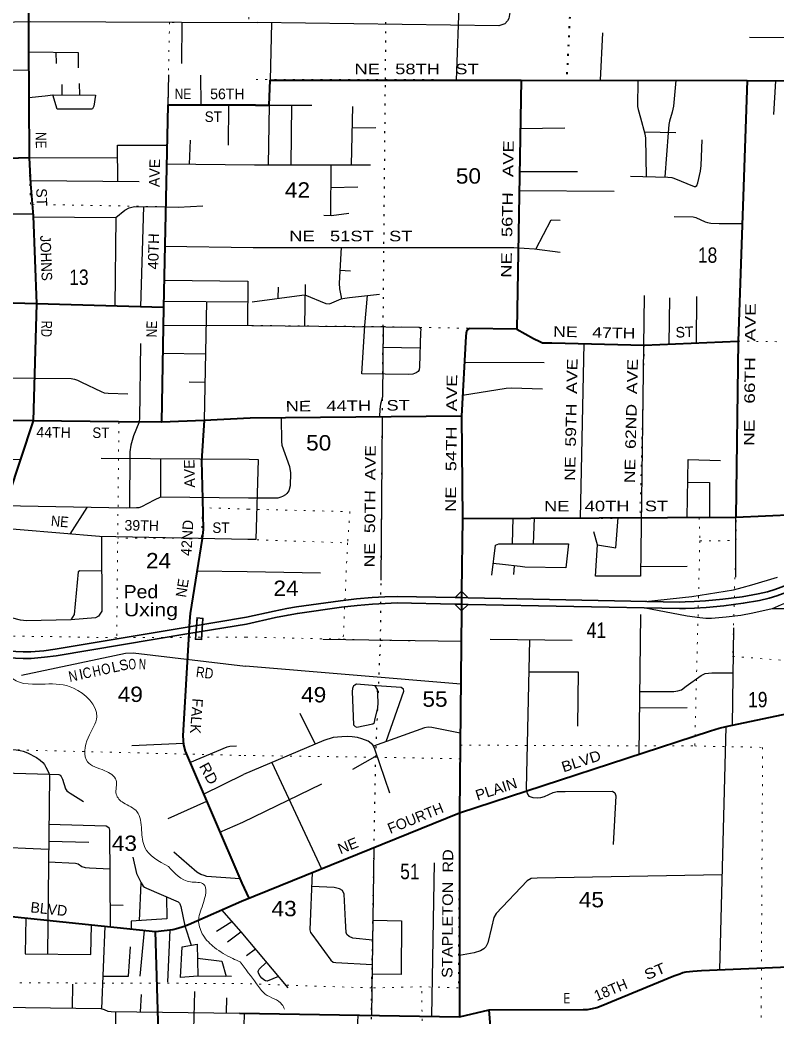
# Model space of a CAD drawing. Header units: feet. Extents: x -481249 to -254670, y -730376 to -544252.
# Drawn here: x -418706 to -410088, y -678818 to -667458 of the extents above; entities that cross this region are included whole.
import ezdxf
from ezdxf.enums import TextEntityAlignment as Align

# ---------------------------------------------------------------- set-up
doc = ezdxf.new("R2010")
doc.units = ezdxf.units.FT
doc.header["$LTSCALE"] = 70
doc.linetypes.add('DOTTED', pattern=[1.5, 0.3, -1.2])
for name, color, linetype, lineweight in [('23', 7, 'Continuous', 70), ('24', 7, 'Continuous', 25), ('25', 7, 'Continuous', 25), ('26', 7, 'Continuous', 40), ('27', 7, 'Continuous', 13), ('29', 7, 'Continuous', 25), ('34', 7, 'Continuous', 25), ('39', 7, 'Continuous', 13), ('45', 7, 'Continuous', 25), ('53', 7, 'DOTTED', 40), ('59', 7, 'Continuous', 13), ('6', 7, 'DOTTED', 25), ('7', 7, 'DOTTED', 13)]:
    doc.layers.add(name, color=color, linetype=linetype, lineweight=lineweight)
doc.layers.add('30', color=7, linetype='Continuous')

msp = doc.modelspace()

# ---------------------------------------------------------------- linework, layer by layer
at = {"layer": '23', "lineweight": 35}
for p, q in [((-414412.52, -674099.98), (-413754.4, -674113.3)), ((-414411, -674025), (-413753.68, -674038.3)), ((-413754.4, -674113.3), (-413679.41, -674114.82)), ((-413753.68, -674038.3), (-413678.69, -674039.82)), ((-413679.41, -674114.82), (-413604.41, -674116.33)), ((-413678.69, -674039.82), (-413603.69, -674041.34)), ((-416129.13, -674340.73), (-416783.27, -674450.06)), ((-416127.76, -674263.81), (-416778.82, -674372.82))]:
    msp.add_line(p, q, dxfattribs=at)
for points in [[(-413603.69, -674041.34), (-411199, -674090), (-411132, -674088), (-411030, -674084), (-410901, -674077), (-410703, -674057), (-410484, -674030), (-410303, -673998), (-410195, -673972), (-410111.74, -673947.71), (-409781.89, -673826.43)], [(-413604.41, -674116.33), (-411198.64, -674165.02), (-411129.41, -674162.96), (-411026.5, -674158.92), (-410895.2, -674151.8), (-410694.64, -674131.54), (-410472.88, -674104.2), (-410287.68, -674071.45), (-410175.71, -674044.5), (-410088.27, -674018.99), (-409766.35, -673900.63)], [(-416129.13, -674340.73), (-415795.47, -674267.38), (-415654.1, -674238.71), (-415547.32, -674220.09), (-415046.64, -674149.42), (-414867.73, -674129.65), (-414691.49, -674114.8), (-414550.07, -674105.9), (-414412.52, -674099.98)], [(-416127.76, -674263.81), (-415811, -674194), (-415668, -674165), (-415559, -674146), (-415056, -674075), (-414875, -674055), (-414697, -674040), (-414554, -674031), (-414411, -674025)], [(-416783.27, -674450.06), (-418295.37, -674702.79), (-418426.48, -674719.13), (-418578.48, -674731.82), (-418669.55, -674731.82), (-418757.55, -674729.81), (-419803.29, -674605.23), (-419861.45, -674597.29), (-419908.47, -674583.25), (-419955.77, -674565.16), (-420015.43, -674540.29), (-420145.06, -674476.6), (-420216.74, -674439.12)], [(-416778.82, -674372.82), (-418306.21, -674628.56), (-418434.24, -674644.52), (-418581.6, -674656.82), (-418668.69, -674656.82), (-418752.24, -674654.91), (-419793.78, -674530.83), (-419845.56, -674523.76), (-419884.32, -674512.19), (-419927.94, -674495.51), (-419984.43, -674471.96), (-420111.14, -674409.7), (-420176.24, -674375.66)]]:
    msp.add_lwpolyline(points, dxfattribs=at)
at = {"layer": '24'}
for points in [[(-409498.66, -673563.93), (-409577.91, -673628.53), (-409642.49, -673688.45), (-409688.87, -673740.14), (-409796.9, -673892.86), (-409853.26, -673996.25), (-409869.7, -674019.74), (-409903.16, -674053.81), (-409921.95, -674067.91), (-409947.2, -674083.18), (-410041.13, -674123.12), (-410143.28, -674167.75)], [(-411585.1, -674082.19), (-411059.14, -674026.78), (-410772.65, -673982.15), (-410582.43, -673949.25), (-410484.97, -673925.76), (-410373.43, -673895.21), (-410082.22, -673805.92)], [(-410143.28, -674167.75), (-410364.03, -674218.28), (-410500.23, -674242.94), (-410666.97, -674264.09), (-410833.7, -674275.83), (-410898.87, -674275.85), (-410967.56, -674271.14), (-411110.81, -674252.34), (-411607.68, -674156.74)], [(-409688.88, -674278.19), (-409787.51, -674217.1), (-409835.06, -674197.13), (-409895.53, -674179.51), (-409939.56, -674173.64), (-410008.26, -674167.76), (-410143.28, -674167.75)]]:
    msp.add_lwpolyline(points, dxfattribs=at)
at = {"layer": '25'}
for p in [(-413754.4, -674113.3), (-413604.41, -674116.33)]:
    msp.add_line(p, (-413680.13, -674189.82), dxfattribs=at)
msp.add_lwpolyline([(-413753.68, -674038.3), (-413677.96, -673964.82), (-413603.69, -674041.34)], dxfattribs=at)
at = {"layer": '26'}
for p, q in [((-413001, -668144), (-413050, -670982)), ((-418519.51, -670690.56), (-418557.91, -672025.11)), ((-417072.49, -670734.81), (-418519.51, -670690.56)), ((-417072.49, -670736.92), (-417094.58, -672041.68)), ((-418557.91, -672025.11), (-418980.75, -672019.9)), ((-413680, -671973), (-416087.18, -671995.15)), ((-413680, -671973), (-413670, -673138)), ((-413678.69, -674039.82), (-413679.41, -674114.82)), ((-416185.58, -677497.18), (-413702.3, -676491.76)), ((-413702.3, -676491.76), (-413702, -678814)), ((-416181.95, -677294.52), (-416100.29, -677462.65))]:
    msp.add_line(p, q, dxfattribs=at)
for points in [[(-418612.9, -667044.08), (-418603.54, -669028.87), (-419096.8, -669043.61)], [(-416023.44, -668430.81), (-415869, -668429), (-415857, -668144), (-413001, -668144), (-410429, -668148), (-409868, -668152), (-409142, -668153), (-406818, -668183)], [(-410429, -668148), (-410532, -671117), (-410557, -673123)], [(-416023.44, -668430.81), (-417022.23, -668430.55), (-417072.45, -670732.92)], [(-418603.54, -669028.87), (-418586.02, -669325.07), (-418555.41, -669690.26), (-418519.51, -670690.56), (-418915.26, -670680.08), (-423843.14, -670636.27)], [(-413050, -670982), (-413593, -670973), (-413609, -670984), (-413622, -671006), (-413628, -671028), (-413632, -671062), (-413680, -671973)], [(-413050, -670982), (-412862, -671086), (-412789, -671123), (-412758, -671135), (-412736, -671137), (-412651, -671137), (-411599, -671162), (-410532, -671117)], [(-418557.91, -672025.11), (-418840.32, -672887.46), (-418875.86, -672956.8), (-418901.55, -672991.13), (-418932.16, -673028.83), (-419808.65, -673799.59)], [(-417094.58, -672041.68), (-417583.1, -672035.82), (-418557.91, -672025.11)], [(-416087.18, -671995.15), (-416610.52, -672021.18), (-417094.58, -672041.68)], [(-416610.52, -672021.18), (-416639.47, -672480.5), (-416630.16, -672914.28), (-416621.94, -673263.21), (-416633.03, -673365.9), (-416767.95, -674219.79), (-416775.18, -674309.58), (-416778.82, -674372.82), (-416783.27, -674450.06)], [(-413670, -673138), (-410557, -673123), (-409880, -673092)], [(-413670, -673138), (-413677.96, -673964.82), (-413678.69, -674039.82)], [(-413679.41, -674114.82), (-413680.13, -674189.82), (-413702.3, -676491.76)], [(-416783.27, -674450.06), (-416850.38, -675615.18), (-416844.34, -675715.73), (-416826.83, -675789.53), (-416181.95, -677294.52)], [(-413702.3, -676491.76), (-410845, -675557), (-410745, -675527), (-410666, -675509), (-409605, -675283)], [(-423370.63, -677056.75), (-422774.18, -677181.42), (-421654.18, -677331.99), (-420150.83, -677530.88), (-417163.22, -677844.5)], [(-417163.22, -677844.5), (-416965.76, -677821.69), (-416908.9, -677807.41), (-416848.02, -677786.35), (-416789.14, -677765.14), (-416185.58, -677497.18)], [(-416955.22, -680986.47), (-416978.48, -680301.03), (-416988.64, -680192.69), (-417137.63, -679177.78), (-417137.41, -679120.48), (-417129.66, -678996), (-417163.22, -677844.5)], [(-413366, -678735), (-412295, -678733), (-412246, -678731), (-412190, -678722), (-412138, -678710), (-412088, -678691), (-411264, -678348), (-411196, -678324), (-411159.45, -678312.1), (-411121, -678303), (-411048, -678294), (-410949, -678289), (-409508, -678229)], [(-416208.4, -678773.56), (-413702, -678814), (-413366, -678735)], [(-412984, -681101), (-413050, -680340), (-413058, -680310), (-413097, -680243), (-413159, -680131), (-413168, -680103), (-413175, -680073), (-413180, -680025), (-413180, -679954), (-413144, -679487), (-413144, -679453), (-413147, -679437), (-413156, -679416), (-413239, -679289), (-413258, -679252), (-413331, -679065), (-413341, -679022), (-413366, -678735)]]:
    msp.add_lwpolyline(points, dxfattribs=at)
at = {"layer": '29'}
for p, q in [((-413692.15, -666779.4), (-413739.32, -668144)), ((-416865.54, -667484.08), (-416868.52, -667955.34)), ((-415843.26, -667490.15), (-415857, -668144)), ((-412074.97, -667603.31), (-412102.53, -668145.4)), ((-410401, -667653), (-409853.31, -667656.56)), ((-418297.98, -667825.26), (-418294.02, -667953.19)), ((-419086.23, -668024.16), (-418608.25, -668029.57)), ((-417015.86, -668083.57), (-417022.23, -668430.55)), ((-416650.31, -668089.06), (-416646.57, -668430.65)), ((-418225.09, -668307.5), (-418226.62, -668191.77)), ((-418025.01, -668311.03), (-418028.58, -668182.02)), ((-410106.96, -668150.3), (-410128, -668536)), ((-416331.87, -668430.73), (-416336.74, -668884.66)), ((-415869, -668429), (-415882.4, -669107.94)), ((-415869, -668429), (-415383.13, -668429.52)), ((-415614.3, -668429.27), (-415622.19, -669108.35)), ((-414920, -668444), (-414935.48, -669109.46)), ((-414925.63, -668686), (-414654.94, -668685.23)), ((-413010.52, -668695.13), (-412504.16, -668688.87)), ((-411596.41, -668733.88), (-411238, -668739)), ((-416770.37, -668827.39), (-416778.83, -669100.9)), ((-418603.54, -669028.87), (-417594.99, -669026.96)), ((-417036.8, -669098.55), (-416035.54, -669107.69)), ((-416035.54, -669107.69), (-414717.64, -669109.81)), ((-415166.07, -669109.09), (-415169.99, -669687.43)), ((-413018.97, -669184.99), (-412359.49, -669185.82)), ((-418588.16, -669288.82), (-417349.43, -669300.17)), ((-414859, -669365), (-415167.83, -669368.95)), ((-413022.72, -669401.89), (-411942, -669408)), ((-419078.53, -669668.98), (-418557.31, -669667.61)), ((-417300.9, -669584.14), (-417334.28, -670726.8)), ((-417615.42, -669709.95), (-417626.11, -670717.88)), ((-417057.24, -670035.62), (-416052.37, -670048.96)), ((-414945, -670321), (-415064.15, -670313.31)), ((-415461, -670473), (-415466.13, -670945.27)), ((-415766.27, -670628.1), (-415764, -670503)), ((-417063.68, -670661.08), (-416114.1, -670670.63)), ((-416583.75, -670665.91), (-416610.52, -672021.18)), ((-411310.63, -670623.58), (-411319.35, -671150.21)), ((-411004.41, -670609.11), (-411009.88, -671137.15)), ((-417075.87, -670936.63), (-416068.28, -670938.43)), ((-412286, -671145.67), (-412327.68, -673131.53)), ((-416596.18, -671265.48), (-417081.32, -671258.33)), ((-414574.33, -671185.47), (-414150.96, -671193.09)), ((-413647.49, -671355.96), (-412738.06, -671359.35)), ((-416600.62, -671588.1), (-416781.76, -671585.57)), ((-417782.55, -672450.13), (-416095.54, -672462.78)), ((-417105.17, -672455.21), (-417107.79, -672894.88)), ((-418136.08, -673316.25), (-417940.88, -673011.54)), ((-413097.27, -673132.38), (-413102.81, -673428)), ((-412853.73, -673134.79), (-412863.5, -673428)), ((-410557, -673807), (-410557, -673123)), ((-412133, -673438), (-412174, -673289)), ((-416118.5, -673746.14), (-416691.97, -673738.94)), ((-415284.3, -673762.1), (-416118.5, -673746.14)), ((-413080.7, -673677.88), (-413086, -673776)), ((-411641.52, -673684), (-411110, -673683)), ((-411641.36, -674231.07), (-411662.37, -675824.4)), ((-410582.52, -674383.18), (-410597.23, -675494.35)), ((-415257.78, -674512.34), (-413683.45, -674534.09)), ((-413354, -674514), (-412420, -674524)), ((-413688.18, -675026), (-416137.71, -674820.54)), ((-415521, -675355), (-415345.17, -675707.74)), ((-411655.41, -675296.86), (-411109.45, -675291.56)), ((-410672.24, -675510.33), (-410742.1, -678280.39)), ((-417432.22, -675723.06), (-416845.35, -675698.94)), ((-415838.38, -675917.45), (-415273.69, -677127.98)), ((-414639.91, -675837.32), (-414920, -675996)), ((-416617.42, -676278.25), (-416159.77, -676054.11)), ((-416169.47, -676596.43), (-415271, -676163)), ((-416580.99, -676363.25), (-417023.41, -676561.06)), ((-416430.97, -676713.38), (-416169.47, -676596.43)), ((-418378.97, -676814.93), (-417923.72, -676824.08)), ((-414679.07, -676893.36), (-414703.19, -678794.32)), ((-413990, -677061), (-414019.91, -678808.87)), ((-417328.74, -677288.43), (-417350.39, -677720.81)), ((-417681.75, -677539.09), (-417529.83, -677542.57)), ((-416413.78, -677598.49), (-416191.8, -677845.46)), ((-416469.39, -677838.37), (-416295.74, -677729.82)), ((-417741.09, -677783.84), (-417777.41, -678723.58)), ((-417292.75, -677830.9), (-417340.64, -678352.1)), ((-417000.02, -677825.65), (-417025.5, -678421.62)), ((-416344.74, -677959.69), (-416191.8, -677845.46)), ((-416191.8, -677845.46), (-415658, -678484)), ((-416024.55, -678045.52), (-416126, -678122)), ((-418107.39, -678445.34), (-418110.31, -678716.44)), ((-417328.2, -678562.14), (-417338.76, -678760.03)), ((-416353.64, -678599.1), (-416357.16, -678771.78)), ((-416154.66, -678774.43), (-416166.82, -679361.24))]:
    msp.add_line(p, q, dxfattribs=at)
for points in [[(-413098, -667188), (-413140.73, -667440.47), (-413155, -667469), (-413186.54, -667503.19), (-413254, -667524), (-416006.58, -667488.01)], [(-419081.62, -667579.16), (-418999.56, -667561.49), (-418952.45, -667547.39), (-418800.62, -667483.8), (-418768.73, -667478.17), (-418588.77, -667476.21), (-416006.58, -667488.01)], [(-418609.24, -667819.46), (-418043.84, -667830), (-418042.66, -668004)], [(-411671.22, -668146.07), (-411677.11, -668442.81), (-411670, -668479), (-411641, -668572), (-411593, -668756), (-411585.49, -668804.67), (-411576.33, -669243.21)], [(-411238.78, -668146.74), (-411267.21, -668440.4), (-411281, -668508), (-411310.61, -668611.68), (-411319, -668651), (-411327, -668744), (-411363.57, -669245.8)], [(-418606.78, -668342.8), (-418419.98, -668323.48), (-418331.89, -668312.49), (-417846.07, -668313.99), (-417866.12, -668441.74), (-417873.18, -668457.04), (-417880.24, -668470), (-417893.8, -668475.33), (-418283.66, -668474.91), (-418331.89, -668312.49)], [(-417591.93, -669297.95), (-417596.59, -668885.67), (-417032.14, -668884.68)], [(-411755, -669239), (-411331, -669249), (-411286.5, -669253.37), (-411262.38, -669260.6), (-411032, -669354), (-411014.03, -669357.1), (-411001.97, -669345.04), (-410991, -669314), (-410958.57, -669181), (-410952, -669115), (-410941, -668823)], [(-418555.02, -669701), (-417615.42, -669709.95), (-417514.36, -669626.75), (-417464.77, -669600.44), (-417403.57, -669582.78), (-417048.13, -669587.49), (-416904.16, -669589.7), (-416624.12, -669576.88)], [(-415248, -669683), (-415160, -669686), (-414964, -669658)], [(-412833.24, -670069.05), (-412659, -669737), (-412555, -669741)], [(-411259, -669698), (-411042.96, -669699.65), (-411012, -669708), (-410906, -669757), (-410879, -669767.2), (-410840.42, -669774.44), (-410746, -669778), (-410488.38, -669776.85)], [(-416052.37, -670048.96), (-413083.5, -670051.35), (-412848.76, -670067.15), (-412556, -670103)], [(-415049.72, -670049.77), (-415072.09, -670458.32), (-415068, -670520), (-415047.16, -670633.65)], [(-417065.65, -670421.22), (-416111.57, -670436.04), (-416116.99, -670938.34)], [(-416068.28, -670938.43), (-414161.85, -670960.1), (-414144.98, -670968.53), (-414141.36, -670983.01), (-414146, -671017), (-414157.03, -671408.79), (-414161.33, -671444.45), (-414173.91, -671461.86), (-414194.33, -671477.45), (-414213.7, -671484.78), (-414232.99, -671492.02), (-414282, -671498), (-414816, -671489), (-414782, -670941), (-414751.21, -670598.1)], [(-416063.1, -670668.2), (-415499, -670592), (-415465.11, -670591), (-415226, -670689), (-415183, -670692.32), (-415047.97, -670636.84), (-415006.98, -670627.19), (-414956, -670619), (-414613, -670584)], [(-411600, -670598), (-411643, -673794), (-412155, -673794), (-412133, -673438)], [(-414572.93, -670955.43), (-414577.79, -671752.55), (-414603.13, -671835.79), (-414607.95, -671891.27), (-414613.98, -671981.74)], [(-417334.8, -671143.64), (-417347.08, -672003.83), (-417354.15, -672048.59), (-417412.16, -672197.96), (-417445.94, -672301.76), (-417454.08, -672377.35), (-417460.22, -673019.62)], [(-421436, -671752.7), (-421344.01, -671824.84), (-421309.01, -671842.07), (-420699.59, -671876.95), (-420506.03, -671874.3), (-420439.51, -671861.91), (-420076.47, -671754.11), (-419829.72, -671676.96), (-419380.31, -671532.16), (-418123.87, -671544.6), (-418083.86, -671549.31), (-418051.07, -671561.2), (-418005.33, -671583.71), (-417780.57, -671692.17), (-417747.25, -671704.74), (-417700.78, -671709.06), (-417476.97, -671719.59)], [(-413667.27, -671731.32), (-413169.67, -671653.66), (-413112, -671649), (-412758, -671662)], [(-415734, -671996), (-415730.38, -672259.19), (-415724, -672303), (-415637, -672544), (-415626.7, -672618.64), (-415632, -672766), (-415645.99, -672821.28), (-415667.69, -672852.64), (-415684, -672869), (-415715.91, -672888.83), (-415737.61, -672896.06), (-415771.37, -672905.71), (-415819.6, -672908.12), (-416103.51, -672908.19)], [(-414583.47, -671981.82), (-414581.78, -672000.97), (-414597.09, -673841.67)], [(-420083.33, -672389.55), (-419358.5, -672475.69), (-419251.38, -672480.15), (-418700.55, -672460.68)], [(-416095.54, -672462.78), (-415993.25, -672465.75), (-416019.73, -673378.54), (-416111.88, -673375.91)], [(-411112.02, -673125.67), (-411100.75, -672466.56), (-410729.41, -672476.2)], [(-411105.13, -672722.6), (-410854.8, -672727.1), (-410857.33, -673124.45)], [(-416103.51, -672908.19), (-417107.79, -672894.88), (-417180.14, -672930.04), (-417321.19, -673005.93), (-417351.79, -673015.35), (-417381.02, -673017.69), (-417493.01, -673020.42), (-418902.63, -672992.46)], [(-412133, -673440), (-411923, -673473), (-411895, -673127)], [(-416111.88, -673376.05), (-417802.41, -673344.67), (-419159.86, -673229.06)], [(-417776.39, -673345.15), (-417773.6, -674194.35), (-417813.15, -674252.36), (-417846.1, -674271.2), (-418126.56, -674294.28)], [(-413334, -673782), (-413293, -673441), (-413256, -673428), (-412463, -673428), (-412492, -673701), (-412959.83, -673694.47), (-413013, -673686), (-413213, -673662), (-413318.3, -673651.38)], [(-417775.1, -673738.87), (-418025, -673734.24), (-418044.66, -673745.62), (-418087.91, -674232.76), (-418126.56, -674294.28), (-418632.3, -674304.18), (-418700.38, -674295.77), (-418801.79, -674271.2), (-419848.79, -673862.49)], [(-412906.87, -674518.79), (-412942, -676217), (-412933.78, -676272.34), (-412912, -676300), (-412866.25, -676318.18), (-412815.61, -676320.59), (-412776, -676315), (-412733.62, -676306.12), (-412635, -676261), (-412591.33, -676248.21), (-412498, -676248), (-411959.51, -676243.39), (-411935.39, -676262.69), (-411922, -676296), (-411952, -676852)], [(-418689.16, -674923.42), (-417629.54, -674699.83), (-417506.83, -674671.01), (-417417.69, -674666.86), (-416137.71, -674820.54)], [(-412914.49, -674887), (-412351.39, -674886.23), (-412359, -675503)], [(-411652.96, -675111.01), (-411261.38, -675108.2), (-411217.97, -675103.37), (-411176.97, -675088.9), (-411121.51, -675050.29), (-410953, -674925), (-410904.47, -674905.53), (-410829.71, -674898.29), (-410764.6, -674895.88), (-410589.33, -674897.7)], [(-414538.06, -675678.75), (-414337, -675104), (-414341.51, -675084.09), (-414368, -675065), (-414649, -675044), (-414876, -675025), (-414893.68, -675035.84), (-414908.15, -675045.49), (-414922.62, -675076.85), (-414925, -675111), (-414909, -675488), (-414891.27, -675508.67), (-414872, -675517), (-414689, -675477), (-414671.85, -675462.83), (-414664.62, -675436.3), (-414630.86, -675293.97), (-414627, -675239), (-414630.86, -675141.99), (-414638, -675088), (-414662.55, -675042.87)], [(-413693.57, -675585.28), (-414016, -675521), (-414058, -675515), (-414100.39, -675523.14), (-414683.5, -675730.47)], [(-414494, -676268), (-414664.62, -675764.38), (-414691, -675717), (-414741.78, -675675.12), (-414814, -675649), (-414864.75, -675634.11), (-414925.03, -675624.46), (-414978.08, -675622.05), (-415042, -675624), (-415142.04, -675634.11), (-415247, -675666), (-416159.77, -676054.11)], [(-421836.84, -675715.15), (-418748.77, -675773.7), (-418702.87, -675781.35), (-418671.1, -675789.59), (-418621.66, -675809.02), (-418519.34, -675860.64), (-418478.08, -675889.69), (-418447.47, -675917.36), (-418427.47, -675940.91), (-418410.56, -675969.79), (-418382.74, -676026.87), (-418373.33, -676050.42), (-418371.7, -676074.15), (-418391.57, -678099.7)], [(-416772.07, -675917.33), (-416346.78, -675741.35), (-416318.41, -675732.53), (-416240.68, -675728.56)], [(-425305.77, -675925.68), (-420115.26, -676088.38), (-420062.26, -676087.52), (-419629.14, -676021.57), (-419568.67, -676016.63), (-418373.43, -676050.18)], [(-418373.33, -676050.42), (-418263.53, -676055.39), (-418247.39, -676063.38), (-418235.62, -676076.33), (-418222.13, -676109.81), (-418188.55, -676216.46), (-418173.56, -676240.27), (-418157.94, -676250.61), (-418135.85, -676266.67), (-417984.94, -676362.31)], [(-418377.05, -676619.46), (-417726.01, -676639.04), (-417693.04, -676659.23), (-417688.33, -676689.84), (-417679.8, -677790.27)], [(-421952.54, -676819), (-420137.65, -676865.53), (-419776.26, -676814.65), (-419376.1, -676828.78), (-419078.11, -676875.53), (-418379.85, -676904.84)], [(-416204.52, -677241.86), (-416579.7, -677216.23), (-416610.3, -677206.81), (-416646.38, -677194.85), (-416692.69, -677166.77), (-416955.54, -676941.54)], [(-418381.26, -677048.5), (-418074.37, -677064.3), (-418042.59, -677073.12), (-418000.91, -677101.57), (-417963.74, -677113.76), (-417913.13, -677118.55), (-417684.92, -677129.38)], [(-417421.97, -676996.21), (-417378, -677182.57), (-417328.19, -677289.21), (-417302.44, -677325.76), (-417286.99, -677338.08), (-417264.41, -677349.91), (-416903.71, -677504.68), (-416890.33, -677519.29), (-416885.64, -677529.43), (-416876.24, -677560.05), (-416828.64, -677780.34), (-416756.42, -678000.31)], [(-415378.81, -677170.54), (-415406, -677823), (-415397.63, -677853.49), (-415385.58, -677875.2), (-415168.56, -678169.51), (-415142.04, -678191.22), (-415110, -678197), (-414695.87, -678217.81)], [(-410714.79, -677197.3), (-412820, -677236), (-412885.54, -677239.83), (-412932, -677265), (-413283.45, -677637.93), (-413311, -677683), (-413337, -677797), (-413379.91, -677970.88), (-413404.02, -678016.72), (-413426.1, -678042.57), (-413464.31, -678064.98), (-413534, -678085), (-413702.09, -678115.9)], [(-414692.36, -677940.43), (-414918, -677921), (-414958.78, -677901.73), (-414985.31, -677877.61), (-414994, -677854), (-415000, -677722), (-415014, -677419), (-415033.53, -677378.24), (-415070, -677357), (-415129.98, -677342.05), (-415382, -677331)], [(-417037.3, -677448.31), (-417035.68, -677698.05), (-417441.86, -677727.43), (-417440.49, -677815.39)], [(-418639.96, -677689.48), (-418647.45, -678097.49), (-417899.77, -678103.95), (-417890.22, -677768.18)], [(-414689.5, -677715.12), (-414364, -677722), (-414368.02, -678333.56), (-414697.27, -678327.89)], [(-417763.07, -678352.64), (-417470.6, -678353.11), (-417446.99, -678017.15)], [(-416297.03, -678355.93), (-416680.88, -678353.58), (-416878.96, -678367.32), (-416861.21, -678019.79), (-416688.92, -677987.76), (-416680.88, -678353.58)], [(-416685.44, -678146.23), (-416407.13, -678182.81), (-416357.11, -678355.56)], [(-415764.2, -678356.97), (-415894, -678408), (-415910.02, -678407.13), (-415931.72, -678393.86), (-415954.63, -678373.36), (-415972, -678354), (-415989.59, -678319.08), (-415993.21, -678300.98), (-415990, -678287), (-415982.36, -678274.45), (-415900.59, -678193.81)], [(-421070.91, -678307.86), (-419731.74, -678343.01), (-419712.7, -678345.47), (-419686.81, -678359.6), (-419640.28, -678390.01), (-419257.67, -678692.12), (-419239.52, -678699.93), (-419221.77, -678700.52), (-417784.85, -678721.1), (-417748.62, -678733.19), (-417704.82, -678749.36), (-417668.89, -678756.08), (-416208.4, -678773.56)], [(-416718.54, -678526.81), (-416732.97, -679104.42), (-416727.51, -679154.44), (-416721.61, -679348.36)], [(-417619.05, -678756.68), (-417616.54, -679123.23), (-419098.17, -679103.62), (-419148.93, -679107.92), (-419179.53, -679122.05), (-419190.47, -679134.55), (-419203.07, -679155.02), (-419207.13, -679196.31), (-419242.04, -679837.43)], [(-415424, -679390), (-415518, -679505), (-415528.61, -679533.12), (-415533.43, -679563.28), (-415525, -679597), (-415514.13, -679613.95), (-415482.78, -679633.25), (-415453.85, -679642.9), (-415414, -679647), (-415145, -679651), (-415049.92, -679647.72), (-414973.94, -679638.07), (-414936.57, -679632.04), (-414918, -679622), (-414901.6, -679592.23), (-414892, -679549), (-414857.04, -678795.36)]]:
    msp.add_lwpolyline(points, dxfattribs=at)
at = {"layer": '34', "lineweight": 13}
msp.add_spline([(-432847.71, -662756.42), (-432674.48, -663083.28), (-432481.63, -663365.9), (-432167.13, -663593.33), (-431805.17, -663644.08), (-431383.9, -663829.48), (-431056.74, -664126.89), (-430678.25, -664452.87), (-430456.11, -664654.11), (-429929.93, -664924.66), (-429443.09, -665273.69), (-429144.94, -665683.51), (-428770.46, -665900.38), (-428287.83, -666336.56), (-427505.64, -667229.62), (-427207.53, -667527.29), (-426943.9, -667667.07), (-426723.25, -667706.11), (-426239.87, -667896.96), (-425529.95, -668004.64), (-425106.94, -667943.7), (-424772.04, -667884.57), (-424360.73, -667967.94), (-423913.07, -667975.88), (-423464.97, -667920.73), (-422918.32, -667912.75), (-422058.72, -667523.42), (-421249.45, -667214.65), (-420973.39, -667069.95), (-420280.94, -666577.01), (-419518.8, -666039.38), (-418665.6, -665383.76), (-418105.91, -664936.09), (-417498.66, -664431.91), (-416842.11, -664062.46), (-416290.75, -663688.97), (-415977.06, -663496.87), (-415939.46, -663475.66)], degree=3, dxfattribs=at)
at = {"layer": '39'}
for points in [[(-425229.84, -671882.57), (-425063.58, -672011.39), (-424940.01, -672305.29), (-424318.51, -672445.51), (-423733.11, -672482.12), (-423574.06, -672379.99), (-423430.28, -672025.89), (-423354.75, -671697), (-423150.01, -671621.38), (-423016.95, -671704.82), (-422757.13, -672083.48), (-422418.82, -672229.2), (-422276.71, -672214.82), (-422143.83, -672314.25), (-421973.72, -672484.05), (-422016.52, -672745.37), (-421652.76, -672755.48), (-421411.19, -672788.2), (-421206.28, -672882.45), (-421030.79, -672924.4), (-420921.67, -672817.72), (-420743.39, -672785.76), (-420348.95, -672918.13), (-420383.29, -673135.58), (-420427.34, -673326.94), (-420535.38, -673333.71), (-420805.38, -673342.64), (-420883.01, -673495.64), (-420672.44, -673621.93), (-420567.87, -673751.02), (-420512.85, -673839.58), (-420152.92, -673835.66), (-419906.81, -674002.32), (-419503.04, -674196.75), (-419533.16, -674394.26), (-419551.51, -674611.89), (-419315, -674742.47), (-418924.21, -674842.82), (-418787.59, -674966.27), (-418418.34, -675024.41), (-418096.94, -675070.02), (-417830.56, -675396.79), (-417931.11, -675635.47), (-417938.06, -675909.19), (-417741.23, -676011.34), (-417612.45, -676120.72), (-417610.18, -676280.62), (-417529.25, -676377.46), (-417374.38, -676477.14), (-417322.67, -676687.57), (-417284.83, -676885.85), (-417017.26, -677102.72)], [(-417017.26, -677102.72), (-416765.23, -677277.44), (-416615.56, -677303.12), (-416624.06, -677534.84), (-416672.17, -677732.15), (-416619.86, -677886.62), (-416491.4, -678025.97), (-416284.81, -678150.22), (-416197.2, -678191.51)], [(-416200.19, -678190.1), (-416015, -678439), (-415914, -678556), (-415724, -678675), (-415694.62, -678728.46)]]:
    msp.add_spline(points, degree=3, dxfattribs=at)
at = {"layer": '53'}
msp.add_line((-412417, -666796), (-412483.57, -668144.8), dxfattribs=at)
at = {"layer": '59'}
for p, q in [((-416619.07, -674272.33), (-416636.57, -674521.72)), ((-416636.57, -674521.72), (-416711.39, -674516.47))]:
    msp.add_line(p, q, dxfattribs=at)
msp.add_lwpolyline([(-416711.39, -674516.47), (-416693.89, -674267.09), (-416619.07, -674272.33)], dxfattribs=at)
msp.add_lwpolyline([(-416702.84, -674509.04), (-416686.46, -674275.63), (-416627.61, -674279.75), (-416643.99, -674513.17)], close=True, dxfattribs=at)
at = {"layer": '6'}
msp.add_lwpolyline([(-414703.64, -680847.96), (-414711, -679786), (-414702, -678487), (-414656, -675858), (-414601, -674528), (-414571, -670952), (-414546, -668135), (-414539.8, -667485)], dxfattribs=at)
at = {"layer": '7'}
for p, q in [((-416015.16, -663542.36), (-416103.44, -667488.4)), ((-413001, -668144), (-413050, -670982)), ((-417042.09, -669586.27), (-418341.05, -669562.75)), ((-416068.28, -670938.43), (-417071.89, -670937.69)), ((-411599, -671162), (-411649, -673136)), ((-417580.38, -672038.18), (-417604.91, -674496.03)), ((-416639.01, -673363.84), (-417593.59, -673361.67)), ((-416111.88, -673376.05), (-414977, -673416)), ((-418942.22, -675769.91), (-416155.91, -675838.31))]:
    msp.add_line(p, q, dxfattribs=at)
for points in [[(-420887.27, -666427.65), (-421244.49, -666420.92), (-421283.91, -668035.24), (-421334.31, -669029.33), (-419855.57, -669039.19), (-418603.54, -669028.87), (-418618.06, -666484.63), (-418564.82, -663775.29), (-418555.78, -663493.61), (-418383.77, -663487.56)], [(-416006.58, -667488.01), (-417003.41, -667485.57), (-417097.8, -672042.57), (-417580.38, -672038.18), (-419887.28, -672008.06), (-421534.78, -672013.38), (-421544.95, -672459.51)], [(-416018.2, -668137.95), (-414546, -668135), (-413001, -668144), (-409141, -668153), (-403842, -668217), (-399192.71, -668328.28)], [(-418546.29, -669559.04), (-418586.02, -669558.32), (-418603.54, -669028.87)], [(-416068.28, -670938.43), (-414571, -670952), (-413050, -670982), (-412762, -671138), (-411599, -671162), (-410532, -671117), (-409175, -671137), (-406520, -671206)], [(-410966, -673394), (-410555, -673389), (-410532, -671117)], [(-416105.73, -673032.44), (-416628.72, -673015.39), (-416639.01, -673363.84), (-416111.88, -673376.05)], [(-416105.73, -673032.44), (-414950, -673060), (-414977, -673416), (-415027, -674514)], [(-411649, -673136), (-413670, -673138), (-413681, -674536), (-413694, -675721)], [(-411649, -673136), (-410974, -673127), (-410966, -673394), (-411024, -675730)], [(-410555, -673389), (-410593, -674710), (-409913, -674761), (-408471.1, -674762.73)], [(-416131.78, -674488.52), (-417604.91, -674496.03), (-418958.23, -674474.71)], [(-416131.78, -674488.52), (-415027, -674514), (-414601, -674528), (-413681, -674536)], [(-416155.91, -675838.31), (-414656, -675858), (-413696, -675875), (-413694, -675721), (-411024, -675730), (-410252, -675746), (-410268, -678697), (-410267, -679695)], [(-413698.17, -675891.71), (-413716, -678485), (-414134, -678473), (-414702, -678487), (-416202.37, -678436.1)], [(-416225.98, -679756.68), (-419448.37, -679689.2), (-419442.74, -678426.22), (-416202.37, -678436.1)], [(-416225.98, -679756.68), (-414711, -679786), (-414119, -679772), (-414114, -679700), (-414134, -678473)]]:
    msp.add_lwpolyline(points, dxfattribs=at)

# ---------------------------------------------------------------- texts
at = {"layer": '27', "width": 1.3}
msp.add_text('NE   58TH   ST', height=120, dxfattribs=at).set_placement((-414898.59, -668076.35))
at = {"layer": '27'}
for s, rotation, width, p in [('NE', 359.985, 0.85, (-416945.24, -668360.57)), ('ST', 359.985, 0.95, (-416603.27, -668620.66)), ('NE', 270.27, 0.85, (-418526.44, -668733.8)), ('NE   56TH   AVE', 89.011, 1.3, (-413111.27, -670396.11)), ('JOHNS', 272.055, 0.95, (-418477.28, -669915.57)), ('40TH', 88.813, 1.05, (-417131.29, -670301.99)), ('NE   66TH   AVE', 89.42, 1.35, (-410345.68, -672312.08)), ('RD', 268.352, 0.8, (-418460.32, -670882.93)), ('NE', 88.813, 0.85, (-417149.17, -671076.02)), ('NE   47TH', 358.639, 1.25, (-412637.9, -671066.34)), ('NE   54TH   AVE', 89.448, 1.3, (-413743.87, -673063.97)), ('NE   44TH   ST', 0.527, 1.3, (-415681.13, -671919.51)), ('ST', 359.479, 0.95, (-417883.25, -672220.6)), ('NE   40TH   ST', 0.057, 1.3, (-412740.53, -673057.18)), ('NE', 81.021, 0.95, (-416816.44, -674042.64)), ('BLVD', 18.115, 1.1, (-412518.1, -676031.5)), ('RD', 298.187, 1.1, (-416670.77, -675958.54)), ('PLAIN', 18.115, 1.05, (-413497.78, -676353.79)), ('NE', 22.042, 1.05, (-415058.79, -676965)), ('STAPLETON  RD', 89.606, 1.15, (-413783.82, -678373.27)), ('ST', 22.6, 1.2, (-411569.29, -678399.26)), ('E', 0.107, 0.7, (-412517.97, -678663.78))]:
    msp.add_text(s, height=120, rotation=rotation, dxfattribs=dict(at, width=width)).set_placement(p)
for s, rotation, p in [('56TH', 359.985, (-416541.2, -668360.67)), ('AVE', 88.813, (-417117.81, -669362.31)), ('ST', 271.895, (-418521.97, -669377.47)), ('ST', 2.415, (-411240.27, -671077.8)), ('44TH', 359.252, (-418519.91, -672214.37)), ('AVE', 91.309, (-416713.16, -672785.4)), ('42ND', 86.569, (-416755.75, -673567.28)), ('FALK', 265.939, (-416742.17, -675184.68)), ('FOURTH', 22.042, (-414491.21, -676732.72)), ('BLVD', 354.007, (-418591.45, -677624.91)), ('18TH', 22.6, (-412140.61, -678638.67))]:
    msp.add_text(s, height=120, rotation=rotation, dxfattribs=at).set_placement(p)
at = {"layer": '30'}
for s, rotation, width, p in [('NE   51ST   ST', 359.954, 1.3, (-415640.94, -669979.29)), ('NE  59TH  AVE', 88.798, 1.25, (-412387.17, -672710.51)), ('NE  62ND  AVE', 88.549, 1.25, (-411706.68, -672737.06)), ('NE  50TH  AVE', 89.523, 1.25, (-414667.71, -673695.52)), ('NE', 355.132, 0.9, (-418357.32, -673223.29)), ('ST', 359.87, 0.95, (-416515.94, -673302.44)), ('RD', 353.154, 0.85, (-416707.77, -674943.46))]:
    msp.add_text(s, height=120, rotation=rotation, dxfattribs=dict(at, width=width)).set_placement(p)
msp.add_text('39TH', height=120, rotation=358.937, dxfattribs=at).set_placement((-417517.48, -673274.44))
for s, rotation, width, p in [('O', 11.915, 0.85, (-417716.36, -674910.04)), ('S', 13.217, 0.95, (-417511.11, -674864.42)), ('O', 2.666, 0.7, (-417425.85, -674857.66)), ('N', 358.154, 0.7, (-417314.26, -674857.02)), ('N', 11.915, 0.85, (-418090.2, -674991.22)), ('C', 11.915, 0.85, (-417931.02, -674954.9)), ('H', 11.915, 0.8, (-417822.13, -674933.34))]:
    msp.add_text(s, height=120, rotation=rotation, dxfattribs=dict(at, width=width)).set_placement(p, align=Align.CENTER)
for s, p in [('L', (-417605.62, -674885.75)), ('I', (-417998.29, -674971.2))]:
    msp.add_text(s, height=120, rotation=11.915, dxfattribs=at).set_placement(p, align=Align.CENTER)
at = {"layer": '45'}
for s, width, p in [('Ped', 1.1, (-417525.61, -674046.81)), ('Uxing', 1.2, (-417523.26, -674251.7))]:
    msp.add_text(s, height=150, dxfattribs=dict(at, width=width)).set_placement(p)
at = {"layer": '7'}
for s, width, p in [('50', 1.1, (-413744.05, -669322.98)), ('42', 1.1, (-415690.53, -669483.04)), ('18', 0.85, (-410989, -670225)), ('13', 0.85, (-418145.75, -670476.55)), ('50', 1.1, (-415448.93, -672363.39)), ('24', 1.1, (-417271.59, -673705.89)), ('24', 1.1, (-415821.1, -674020.2)), ('41', 0.85, (-412255, -674498)), ('49', 1.1, (-417593.32, -675228.58)), ('49', 1.1, (-415505.75, -675233.45)), ('55', 1.1, (-414124.66, -675283.23)), ('19', 0.85, (-410418, -675289)), ('43', 1.1, (-417660.76, -676925.81)), ('51', 0.85, (-414378, -677247.49)), ('45', 1.1, (-412344.53, -677567.92)), ('43', 1.1, (-415842.98, -677669.65))]:
    msp.add_text(s, height=175, dxfattribs=dict(at, width=width)).set_placement(p)

doc.saveas('drawing.dxf')
